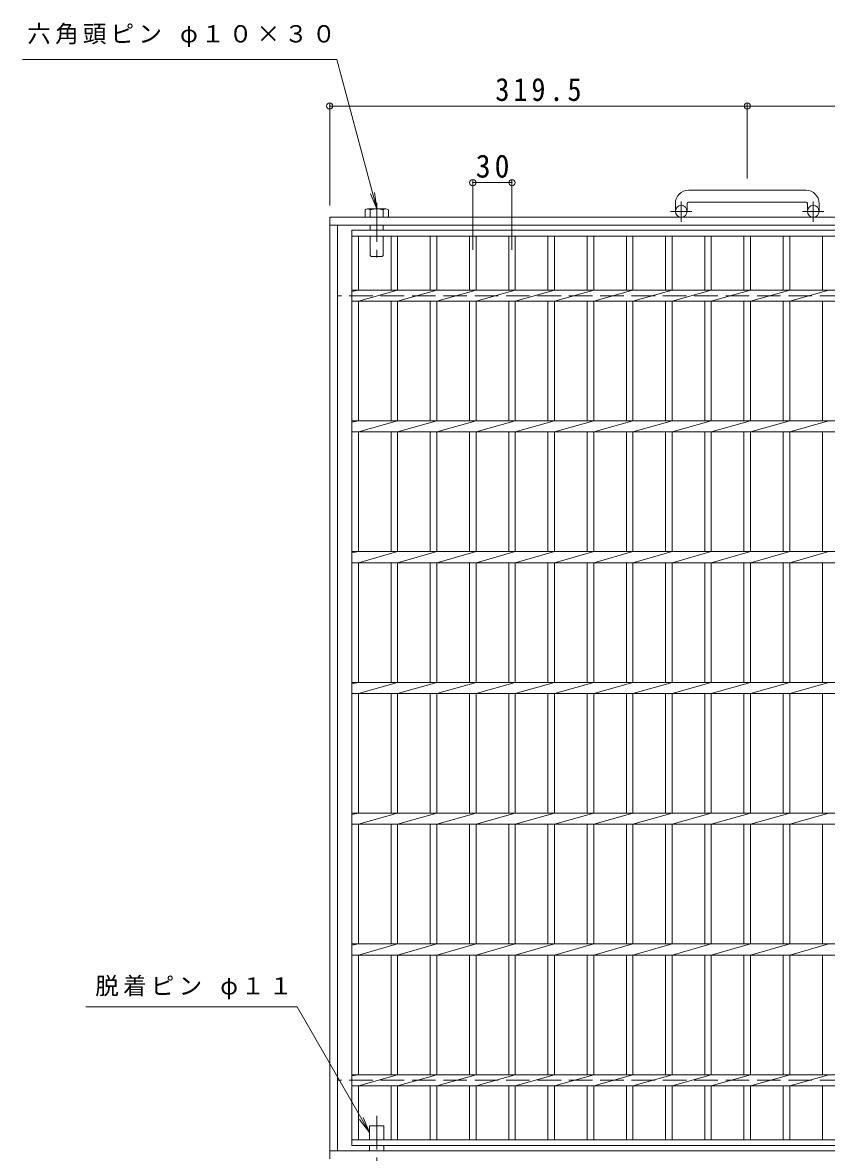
# Model space of a CAD drawing. Units: millimetres, scale not verified. Extents: x -1065 to 1060, y -823 to 780.
# Drawn here: x -1065 to -450, y -160 to 704 of the extents above; entities that cross this region are included whole.
import ezdxf

# ---------------------------------------------------------------- set-up
doc = ezdxf.new("R2010")
doc.units = ezdxf.units.MM
doc.header["$LTSCALE"] = 6
doc.header["$PDMODE"] = 32
doc.header["$PDSIZE"] = 4.8
doc.linetypes.add('CHAIN1', pattern=[8, 5, -1, 1, -1])
doc.linetypes.add('DASHED3', pattern=[4, 3, -1])
for name, color, linetype, lineweight in [('A-1', 2, 'Continuous', 9), ('A-2', 3, 'Continuous', 9), ('A-4', 7, 'Continuous', 9), ('A-9', 4, 'Continuous', 9)]:
    doc.layers.add(name, color=color, linetype=linetype, lineweight=lineweight)
doc.styles.add('ＭＳ ゴシック', font='')
doc.styles.get('ＭＳ ゴシック').set_extended_font_data('MS Gothic')

msp = doc.modelspace()

# ---------------------------------------------------------------- linework, layer by layer
at = {"layer": 'A-1'}
for p, q in [((-465.974, 575.642), (-555.974, 575.642)), ((-565.974, 565.643), (-565.974, 559.543)), ((-556.974, 565.643), (-556.974, 559.543)), ((-555.974, 566.643), (-465.973, 566.643)), ((-464.974, 565.643), (-464.974, 559.543)), ((-455.974, 565.643), (-455.974, 559.543)), ((-191.474, 555.042), (-830.474, 555.042)), ((-830.474, -164.958), (-830.474, 555.042)), ((-191.474, 549.042), (-830.474, 549.042)), ((-824.474, -158.957), (-824.474, 549.042)), ((-191.474, -158.957), (-830.474, -158.957))]:
    msp.add_line(p, q, dxfattribs=at)
at = {"layer": 'A-1', "linetype": 'CHAIN1'}
for p, q in [((-561.474, 551.435), (-561.474, 567.033)), ((-460.473, 551.435), (-460.473, 567.033)), ((-553.311, 559.543), (-569.718, 559.543)), ((-452.311, 559.543), (-468.718, 559.543))]:
    msp.add_line(p, q, dxfattribs=at)
at = {"layer": 'A-1', "linetype": 'DASHED3'}
for p, q in [((-197.474, 495.043), (-824.474, 495.043)), ((-197.474, -104.958), (-824.474, -104.958))]:
    msp.add_line(p, q, dxfattribs=at)
at = {"layer": 'A-1'}
for centre in [(-561.474, 559.543), (-460.474, 559.543)]:
    msp.add_circle(centre, 4.5, dxfattribs=at)
for centre, radius, start, end in [((-555.974, 565.643), 10, 90, 180), ((-465.974, 565.643), 10, 0, 90), ((-555.974, 565.643), 1, 90, 180), ((-465.973, 565.643), 1, 0, 90)]:
    msp.add_arc(centre, radius, start, end, dxfattribs=at)
at = {"layer": 'A-2'}
for p, q in [((-813.474, 545.043), (-208.474, 545.043)), ((-813.474, -154.957), (-813.474, 545.043)), ((-813.474, 540.543), (-208.474, 540.543)), ((-808.473, 499.282), (-808.473, 540.543)), ((-783.473, 540.543), (-783.473, 499.282)), ((-778.474, 540.543), (-778.474, 499.282)), ((-753.473, 540.543), (-753.473, 499.282)), ((-748.473, 540.543), (-748.473, 499.282)), ((-723.474, 540.543), (-723.474, 499.282)), ((-718.473, 540.543), (-718.473, 499.282)), ((-693.473, 540.543), (-693.473, 499.282)), ((-688.474, 540.543), (-688.474, 499.282)), ((-663.473, 540.543), (-663.473, 499.282)), ((-658.473, 540.543), (-658.473, 499.282)), ((-633.473, 540.543), (-633.473, 499.282)), ((-628.473, 540.543), (-628.473, 499.282)), ((-603.473, 540.543), (-603.473, 499.282)), ((-598.474, 540.543), (-598.474, 499.282)), ((-573.473, 540.543), (-573.473, 499.282)), ((-568.474, 540.543), (-568.474, 499.282)), ((-543.473, 540.543), (-543.473, 499.282)), ((-538.473, 540.543), (-538.473, 499.282)), ((-513.473, 540.543), (-513.473, 499.282)), ((-508.473, 540.543), (-508.473, 499.282)), ((-483.473, 540.543), (-483.473, 499.282)), ((-478.473, 540.543), (-478.473, 499.282)), ((-453.473, 540.543), (-453.473, 499.282)), ((-813.474, 499.282), (-208.474, 499.282)), ((-808.473, 499.282), (-813.474, 498.282)), ((-778.474, 499.282), (-808.473, 490.803)), ((-748.473, 499.282), (-778.474, 490.803)), ((-718.473, 499.282), (-748.473, 490.803)), ((-688.474, 499.282), (-718.473, 490.803)), ((-658.473, 499.282), (-688.474, 490.803)), ((-628.473, 499.282), (-658.473, 490.803)), ((-598.473, 499.282), (-628.473, 490.803)), ((-568.473, 499.282), (-598.474, 490.803)), ((-538.473, 499.282), (-568.474, 490.803)), ((-508.473, 499.282), (-538.473, 490.803)), ((-478.473, 499.282), (-508.473, 490.803)), ((-448.474, 499.282), (-478.473, 490.803)), ((-813.474, 490.803), (-208.474, 490.803)), ((-808.473, 399.282), (-808.473, 490.803)), ((-783.473, 490.803), (-783.473, 399.282)), ((-778.474, 490.803), (-778.474, 399.282)), ((-753.473, 490.803), (-753.473, 399.282)), ((-748.473, 490.803), (-748.473, 399.282)), ((-723.474, 490.803), (-723.474, 399.282)), ((-718.473, 490.803), (-718.473, 399.282)), ((-693.473, 490.803), (-693.473, 399.282)), ((-688.474, 490.803), (-688.474, 399.282)), ((-663.473, 490.803), (-663.473, 399.282)), ((-658.473, 490.803), (-658.473, 399.282)), ((-633.473, 490.803), (-633.473, 399.282)), ((-628.473, 490.803), (-628.473, 399.282)), ((-603.473, 490.803), (-603.473, 399.282)), ((-598.474, 490.803), (-598.474, 399.282)), ((-573.473, 490.803), (-573.473, 399.282)), ((-568.474, 490.803), (-568.474, 399.282)), ((-543.473, 490.803), (-543.473, 399.282)), ((-538.473, 490.803), (-538.473, 399.282)), ((-513.473, 490.803), (-513.473, 399.282)), ((-508.473, 490.803), (-508.473, 399.282)), ((-483.473, 490.803), (-483.473, 399.282)), ((-478.473, 490.803), (-478.473, 399.282)), ((-453.473, 490.803), (-453.473, 399.282)), ((-808.473, 399.282), (-813.474, 398.282)), ((-813.474, 399.282), (-208.474, 399.282)), ((-778.474, 399.282), (-808.473, 390.803)), ((-748.473, 399.282), (-778.474, 390.803)), ((-718.473, 399.282), (-748.473, 390.803)), ((-688.474, 399.282), (-718.473, 390.803)), ((-658.473, 399.282), (-688.474, 390.803)), ((-628.473, 399.282), (-658.473, 390.803)), ((-598.473, 399.282), (-628.473, 390.803)), ((-568.473, 399.282), (-598.474, 390.803)), ((-538.473, 399.282), (-568.474, 390.803)), ((-508.473, 399.282), (-538.473, 390.803)), ((-478.473, 399.282), (-508.473, 390.803)), ((-448.474, 399.282), (-478.473, 390.803)), ((-813.474, 390.803), (-208.474, 390.803)), ((-808.473, 299.282), (-808.473, 390.803)), ((-783.473, 390.803), (-783.473, 299.282)), ((-778.474, 390.803), (-778.474, 299.282)), ((-753.473, 390.803), (-753.473, 299.282)), ((-748.473, 390.803), (-748.473, 299.282)), ((-723.474, 390.803), (-723.474, 299.282)), ((-718.473, 390.803), (-718.473, 299.282)), ((-693.473, 390.803), (-693.473, 299.282)), ((-688.474, 390.803), (-688.474, 299.282)), ((-663.473, 390.803), (-663.473, 299.282)), ((-658.473, 390.803), (-658.473, 299.282)), ((-633.473, 390.803), (-633.473, 299.282)), ((-628.473, 390.803), (-628.473, 299.282)), ((-603.473, 390.803), (-603.473, 299.282)), ((-598.474, 390.803), (-598.474, 299.282)), ((-573.473, 390.803), (-573.473, 299.282)), ((-568.474, 390.803), (-568.474, 299.282)), ((-543.473, 390.803), (-543.473, 299.282)), ((-538.473, 390.803), (-538.473, 299.282)), ((-513.473, 390.803), (-513.473, 299.282)), ((-508.473, 390.803), (-508.473, 299.282)), ((-483.473, 390.803), (-483.473, 299.282)), ((-478.473, 390.803), (-478.473, 299.282)), ((-453.473, 390.803), (-453.473, 299.282)), ((-813.474, 299.282), (-208.474, 299.282)), ((-808.473, 299.282), (-813.474, 298.282)), ((-778.474, 299.282), (-808.473, 290.803)), ((-748.473, 299.282), (-778.474, 290.803)), ((-718.473, 299.282), (-748.473, 290.803)), ((-688.474, 299.282), (-718.473, 290.803)), ((-658.473, 299.282), (-688.474, 290.803)), ((-628.473, 299.282), (-658.473, 290.803)), ((-598.473, 299.282), (-628.473, 290.803)), ((-568.473, 299.282), (-598.474, 290.803)), ((-538.473, 299.282), (-568.474, 290.803)), ((-508.473, 299.282), (-538.473, 290.803)), ((-478.473, 299.282), (-508.473, 290.803)), ((-448.474, 299.282), (-478.473, 290.803)), ((-813.474, 290.803), (-208.474, 290.803)), ((-808.473, 199.282), (-808.473, 290.803)), ((-783.473, 290.803), (-783.473, 199.282)), ((-778.474, 290.803), (-778.474, 199.282)), ((-753.473, 290.803), (-753.473, 199.282)), ((-748.473, 290.803), (-748.473, 199.282)), ((-723.474, 290.803), (-723.474, 199.282)), ((-718.473, 290.803), (-718.473, 199.282)), ((-693.473, 290.803), (-693.473, 199.282)), ((-688.474, 290.803), (-688.474, 199.282)), ((-663.473, 290.803), (-663.473, 199.282)), ((-658.473, 290.803), (-658.473, 199.282)), ((-633.473, 290.803), (-633.473, 199.282)), ((-628.473, 290.803), (-628.473, 199.282)), ((-603.473, 290.803), (-603.473, 199.282)), ((-598.474, 290.803), (-598.474, 199.282)), ((-573.473, 290.803), (-573.473, 199.282)), ((-568.474, 290.803), (-568.474, 199.282)), ((-543.473, 290.803), (-543.473, 199.282)), ((-538.473, 290.803), (-538.473, 199.282)), ((-513.473, 290.803), (-513.473, 199.282)), ((-508.473, 290.803), (-508.473, 199.282)), ((-483.473, 290.803), (-483.473, 199.282)), ((-478.473, 290.803), (-478.473, 199.282)), ((-453.473, 290.803), (-453.473, 199.282)), ((-813.474, 199.282), (-208.474, 199.282)), ((-808.473, 199.282), (-813.474, 198.282)), ((-778.474, 199.282), (-808.473, 190.803)), ((-748.473, 199.282), (-778.474, 190.803)), ((-718.473, 199.282), (-748.473, 190.803)), ((-688.474, 199.282), (-718.473, 190.803)), ((-658.473, 199.282), (-688.474, 190.803)), ((-628.473, 199.282), (-658.473, 190.803)), ((-598.473, 199.282), (-628.473, 190.803)), ((-568.473, 199.282), (-598.474, 190.803)), ((-538.473, 199.282), (-568.474, 190.803)), ((-508.473, 199.282), (-538.473, 190.803)), ((-478.473, 199.282), (-508.473, 190.803)), ((-448.474, 199.282), (-478.473, 190.803)), ((-813.474, 190.803), (-208.474, 190.803)), ((-808.473, 99.282), (-808.473, 190.803)), ((-783.473, 190.803), (-783.473, 99.282)), ((-778.474, 190.803), (-778.474, 99.282)), ((-753.473, 190.803), (-753.473, 99.282)), ((-748.473, 190.803), (-748.473, 99.282)), ((-723.474, 190.803), (-723.474, 99.282)), ((-718.473, 190.803), (-718.473, 99.282)), ((-693.473, 190.803), (-693.473, 99.282)), ((-688.474, 190.803), (-688.474, 99.282)), ((-663.473, 190.803), (-663.473, 99.282)), ((-658.473, 190.803), (-658.473, 99.282)), ((-633.473, 190.803), (-633.473, 99.282)), ((-628.473, 190.803), (-628.473, 99.282)), ((-603.473, 190.803), (-603.473, 99.282)), ((-598.474, 190.803), (-598.474, 99.282)), ((-573.473, 190.803), (-573.473, 99.282)), ((-568.474, 190.803), (-568.474, 99.282)), ((-543.473, 190.803), (-543.473, 99.282)), ((-538.473, 190.803), (-538.473, 99.282)), ((-513.473, 190.803), (-513.473, 99.282)), ((-508.473, 190.803), (-508.473, 99.282)), ((-483.473, 190.803), (-483.473, 99.282)), ((-478.473, 190.803), (-478.473, 99.282)), ((-453.473, 190.803), (-453.473, 99.282)), ((-813.474, 99.282), (-208.474, 99.282)), ((-808.473, 99.282), (-813.474, 98.282)), ((-778.474, 99.282), (-808.473, 90.802)), ((-748.473, 99.282), (-778.474, 90.802)), ((-718.473, 99.282), (-748.473, 90.802)), ((-688.474, 99.282), (-718.473, 90.802)), ((-658.473, 99.282), (-688.474, 90.802)), ((-628.473, 99.282), (-658.473, 90.802)), ((-598.473, 99.282), (-628.473, 90.802)), ((-568.473, 99.282), (-598.474, 90.802)), ((-538.473, 99.282), (-568.474, 90.802)), ((-508.473, 99.282), (-538.473, 90.802)), ((-478.473, 99.282), (-508.473, 90.802)), ((-448.474, 99.282), (-478.473, 90.802)), ((-813.474, 90.802), (-208.474, 90.802)), ((-808.473, -0.718), (-808.473, 90.802)), ((-783.473, 90.802), (-783.473, -0.718)), ((-778.474, 90.802), (-778.474, -0.718)), ((-753.473, 90.802), (-753.473, -0.718)), ((-748.473, 90.802), (-748.473, -0.718)), ((-723.474, 90.802), (-723.474, -0.718)), ((-718.473, 90.802), (-718.473, -0.718)), ((-693.473, 90.802), (-693.473, -0.718)), ((-688.474, 90.802), (-688.474, -0.718)), ((-663.473, 90.802), (-663.473, -0.718)), ((-658.473, 90.802), (-658.473, -0.718)), ((-633.473, 90.802), (-633.473, -0.718)), ((-628.473, 90.802), (-628.473, -0.718)), ((-603.473, 90.802), (-603.473, -0.718)), ((-598.474, 90.802), (-598.474, -0.718)), ((-573.473, 90.802), (-573.473, -0.718)), ((-568.474, 90.802), (-568.474, -0.718)), ((-543.473, 90.802), (-543.473, -0.718)), ((-538.473, 90.802), (-538.473, -0.718)), ((-513.473, 90.802), (-513.473, -0.718)), ((-508.473, 90.802), (-508.473, -0.718)), ((-483.473, 90.802), (-483.473, -0.718)), ((-478.473, 90.802), (-478.473, -0.718)), ((-453.473, 90.802), (-453.473, -0.718)), ((-813.474, -0.718), (-208.474, -0.718)), ((-808.473, -0.718), (-813.474, -1.718)), ((-778.474, -0.718), (-808.473, -9.198)), ((-748.473, -0.718), (-778.474, -9.198)), ((-718.473, -0.718), (-748.473, -9.198)), ((-688.474, -0.718), (-718.473, -9.198)), ((-658.473, -0.718), (-688.474, -9.198)), ((-628.473, -0.718), (-658.473, -9.198)), ((-598.473, -0.718), (-628.473, -9.198)), ((-568.473, -0.718), (-598.474, -9.198)), ((-538.473, -0.718), (-568.474, -9.198)), ((-508.473, -0.718), (-538.473, -9.198)), ((-478.473, -0.718), (-508.473, -9.198)), ((-448.474, -0.718), (-478.473, -9.198)), ((-813.474, -9.198), (-208.474, -9.198)), ((-808.473, -100.718), (-808.473, -9.198)), ((-783.473, -9.198), (-783.473, -100.718)), ((-778.474, -9.198), (-778.474, -100.718)), ((-753.473, -9.198), (-753.473, -100.718)), ((-748.473, -9.198), (-748.473, -100.718)), ((-723.474, -9.198), (-723.474, -100.718)), ((-718.473, -9.198), (-718.473, -100.718)), ((-693.473, -9.198), (-693.473, -100.718)), ((-688.474, -9.198), (-688.474, -100.718)), ((-663.473, -9.198), (-663.473, -100.718)), ((-658.473, -9.198), (-658.473, -100.718)), ((-633.473, -9.198), (-633.473, -100.718)), ((-628.473, -9.198), (-628.473, -100.718)), ((-603.473, -9.198), (-603.473, -100.718)), ((-598.474, -9.198), (-598.474, -100.718)), ((-573.473, -9.198), (-573.473, -100.718)), ((-568.474, -9.198), (-568.474, -100.718)), ((-543.473, -9.198), (-543.473, -100.718)), ((-538.473, -9.198), (-538.473, -100.718)), ((-513.473, -9.198), (-513.473, -100.718)), ((-508.473, -9.198), (-508.473, -100.718)), ((-483.473, -9.198), (-483.473, -100.718)), ((-478.473, -9.198), (-478.473, -100.718)), ((-453.473, -9.198), (-453.473, -100.718)), ((-813.474, -100.718), (-208.474, -100.718)), ((-808.473, -100.718), (-813.474, -101.718)), ((-778.474, -100.718), (-808.473, -109.198)), ((-748.473, -100.718), (-778.474, -109.198)), ((-718.473, -100.718), (-748.473, -109.198)), ((-688.474, -100.718), (-718.473, -109.198)), ((-658.473, -100.718), (-688.474, -109.198)), ((-628.473, -100.718), (-658.473, -109.198)), ((-598.473, -100.718), (-628.473, -109.198)), ((-568.473, -100.718), (-598.474, -109.198)), ((-538.473, -100.718), (-568.474, -109.198)), ((-508.473, -100.718), (-538.473, -109.198)), ((-478.473, -100.718), (-508.473, -109.198)), ((-448.474, -100.718), (-478.473, -109.198)), ((-813.474, -109.198), (-208.474, -109.198)), ((-808.473, -150.458), (-808.473, -109.198)), ((-783.473, -109.198), (-783.473, -150.458)), ((-778.474, -109.198), (-778.474, -150.458)), ((-753.473, -109.198), (-753.473, -150.458)), ((-748.473, -109.198), (-748.473, -150.458)), ((-723.474, -109.198), (-723.474, -150.458)), ((-718.473, -109.198), (-718.473, -150.458)), ((-693.473, -109.198), (-693.473, -150.458)), ((-688.474, -109.198), (-688.474, -150.458)), ((-663.473, -109.198), (-663.473, -150.458)), ((-658.473, -109.198), (-658.473, -150.458)), ((-633.473, -109.198), (-633.473, -150.458)), ((-628.473, -109.198), (-628.473, -150.458)), ((-603.473, -109.198), (-603.473, -150.458)), ((-598.474, -109.198), (-598.474, -150.458)), ((-573.473, -109.198), (-573.473, -150.458)), ((-568.474, -109.198), (-568.474, -150.458)), ((-543.473, -109.198), (-543.473, -150.458)), ((-538.473, -109.198), (-538.473, -150.458)), ((-513.473, -109.198), (-513.473, -150.458)), ((-508.473, -109.198), (-508.473, -150.458)), ((-483.473, -109.198), (-483.473, -150.458)), ((-478.473, -109.198), (-478.473, -150.458)), ((-453.473, -109.198), (-453.473, -150.458)), ((-208.474, -150.458), (-813.474, -150.458))]:
    msp.add_line(p, q, dxfattribs=at)
msp.add_lwpolyline([(-208.474, 545.043), (-208.474, -154.957), (-813.474, -154.957)], dxfattribs=at)
at = {"layer": 'A-4'}
for p, q in [((-1065.443, 675.642), (-825.073, 675.642)), ((-794.474, 561.442), (-825.073, 675.642)), ((-830.474, 564.043), (-830.474, 641.903)), ((-830.474, 640.103), (-570.974, 640.103)), ((-570.974, 640.103), (-191.474, 640.103)), ((-510.974, 584.642), (-510.974, 641.903)), ((-720.973, 530.23), (-720.973, 583.284)), ((-720.973, 581.484), (-690.973, 581.484)), ((-690.973, 530.23), (-690.973, 583.284)), ((-794.474, 561.442), (-799.257, 572.991)), ((-794.474, 561.442), (-796.105, 573.836)), ((-855.474, -48.827), (-1016.94, -48.827)), ((-799.973, -144.956), (-855.474, -48.827)), ((-799.973, -144.956), (-807.583, -135.039)), ((-799.973, -144.956), (-804.757, -133.408))]:
    msp.add_line(p, q, dxfattribs=at)
for p in [(-830.474, 640.103), (-510.974, 640.103), (-720.973, 581.484), (-690.973, 581.484)]:
    msp.add_point(p, dxfattribs=at)
at = {"layer": 'A-9', "linetype": 'CHAIN1'}
for p, q in [((-794.474, 566.141), (-794.474, 521.51)), ((-794.474, -205.984), (-794.474, -132.06))]:
    msp.add_line(p, q, dxfattribs=at)
at = {"layer": 'A-9'}
for p, q in [((-803.359, 560.699), (-803.359, 555.042)), ((-801.416, 561.442), (-787.531, 561.442)), ((-799.474, 555.042), (-799.474, 560.699)), ((-789.473, 555.042), (-789.473, 560.699)), ((-785.589, 560.699), (-785.589, 555.042)), ((-799.474, 545.043), (-799.474, 549.043)), ((-789.473, 545.043), (-789.473, 549.043)), ((-799.474, 525.854), (-799.474, 540.543)), ((-789.473, 525.854), (-789.473, 540.543)), ((-798.662, 525.043), (-799.474, 525.854)), ((-790.285, 525.043), (-798.662, 525.043)), ((-790.285, 525.043), (-789.473, 525.854)), ((-788.974, -139.956), (-799.973, -139.956)), ((-799.973, -149.956), (-799.973, -139.956)), ((-788.974, -149.956), (-788.974, -139.956)), ((-799.973, -158.956), (-799.973, -154.956)), ((-788.974, -158.956), (-788.974, -154.956))]:
    msp.add_line(p, q, dxfattribs=at)
for centre, radius, start, end in [((-801.416, 558.533), 2.91, 48.12389, 131.8763), ((-794.474, 544.252), 17.19, 73.09029, 106.90971), ((-787.531, 558.533), 2.91, 48.1237, 131.87611)]:
    msp.add_arc(centre, radius, start, end, dxfattribs=at)

# ---------------------------------------------------------------- texts
at = {"layer": 'A-4', "char_height": 13.2, "attachment_point": 7, "style": 'ＭＳ ゴシック'}
for s, insert in [('\\T1.18;六角頭ピン\\~φ１０×３０', (-1061.822, 685.125)), ('\\T1.18;脱着ピン\\~φ１１', (-1009.834, -42.984))]:
    msp.add_mtext(s, dxfattribs=dict(at, insert=insert))
at = {"layer": 'A-4', "color": 2, "char_height": 17.6, "attachment_point": 7, "style": 'ＭＳ ゴシック'}
for s, insert in [('\\T1.28;\\W0.9;319.5', (-703.724, 643.703)), ('\\T1.27;\\W0.95;30', (-718.723, 585.084))]:
    msp.add_mtext(s, dxfattribs=dict(at, insert=insert))

doc.saveas('drawing.dxf')
